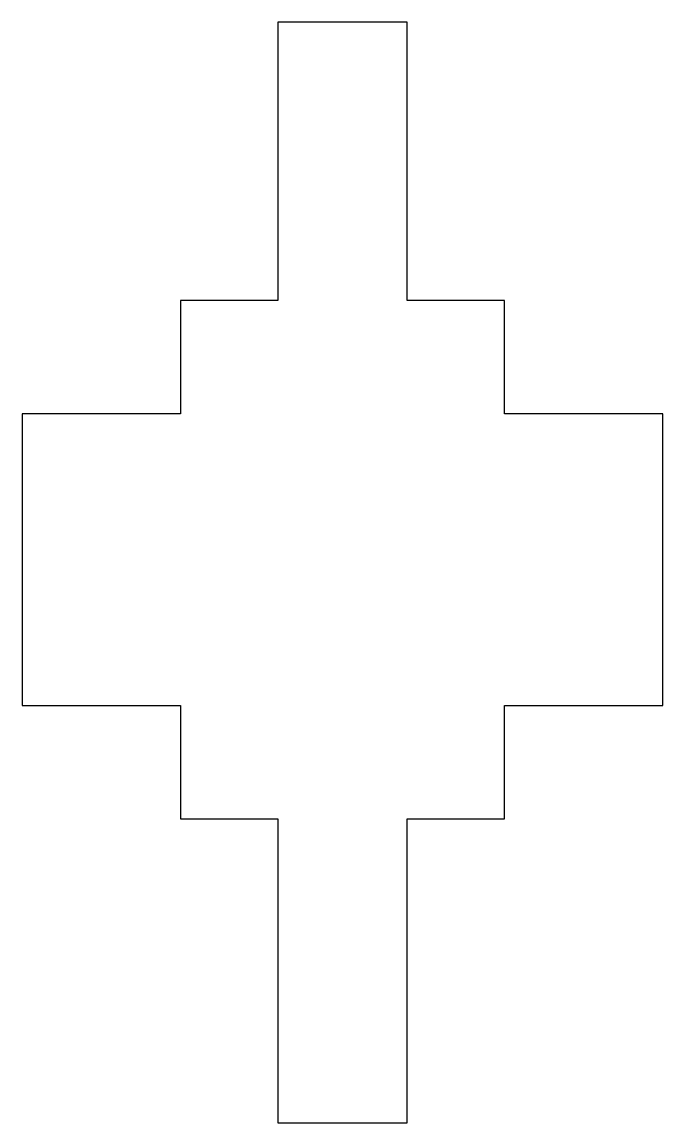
# Model space of a CAD drawing. Header units: millimetres. Extents: x -87 to 111, y -137 to 203.
import ezdxf

# ---------------------------------------------------------------- set-up
doc = ezdxf.new("R2010")
doc.units = ezdxf.units.MM

msp = doc.modelspace()

# ---------------------------------------------------------------- linework, layer by layer
msp.add_lwpolyline([(-38.01, 117.11), (-38.01, 82.11), (-87.01, 82.11), (-87.01, -7.89), (-38.01, -7.89), (-38.01, -42.89), (-8.01, -42.89), (-8.01, -136.87), (31.99, -136.87), (31.99, -42.89), (61.99, -42.89), (61.99, -7.89), (110.99, -7.89), (110.99, 82.11), (61.99, 82.11), (61.99, 117.11), (31.99, 117.11), (31.99, 203.13), (-8.01, 203.13), (-8.01, 117.11)], close=True)

doc.saveas('drawing.dxf')
